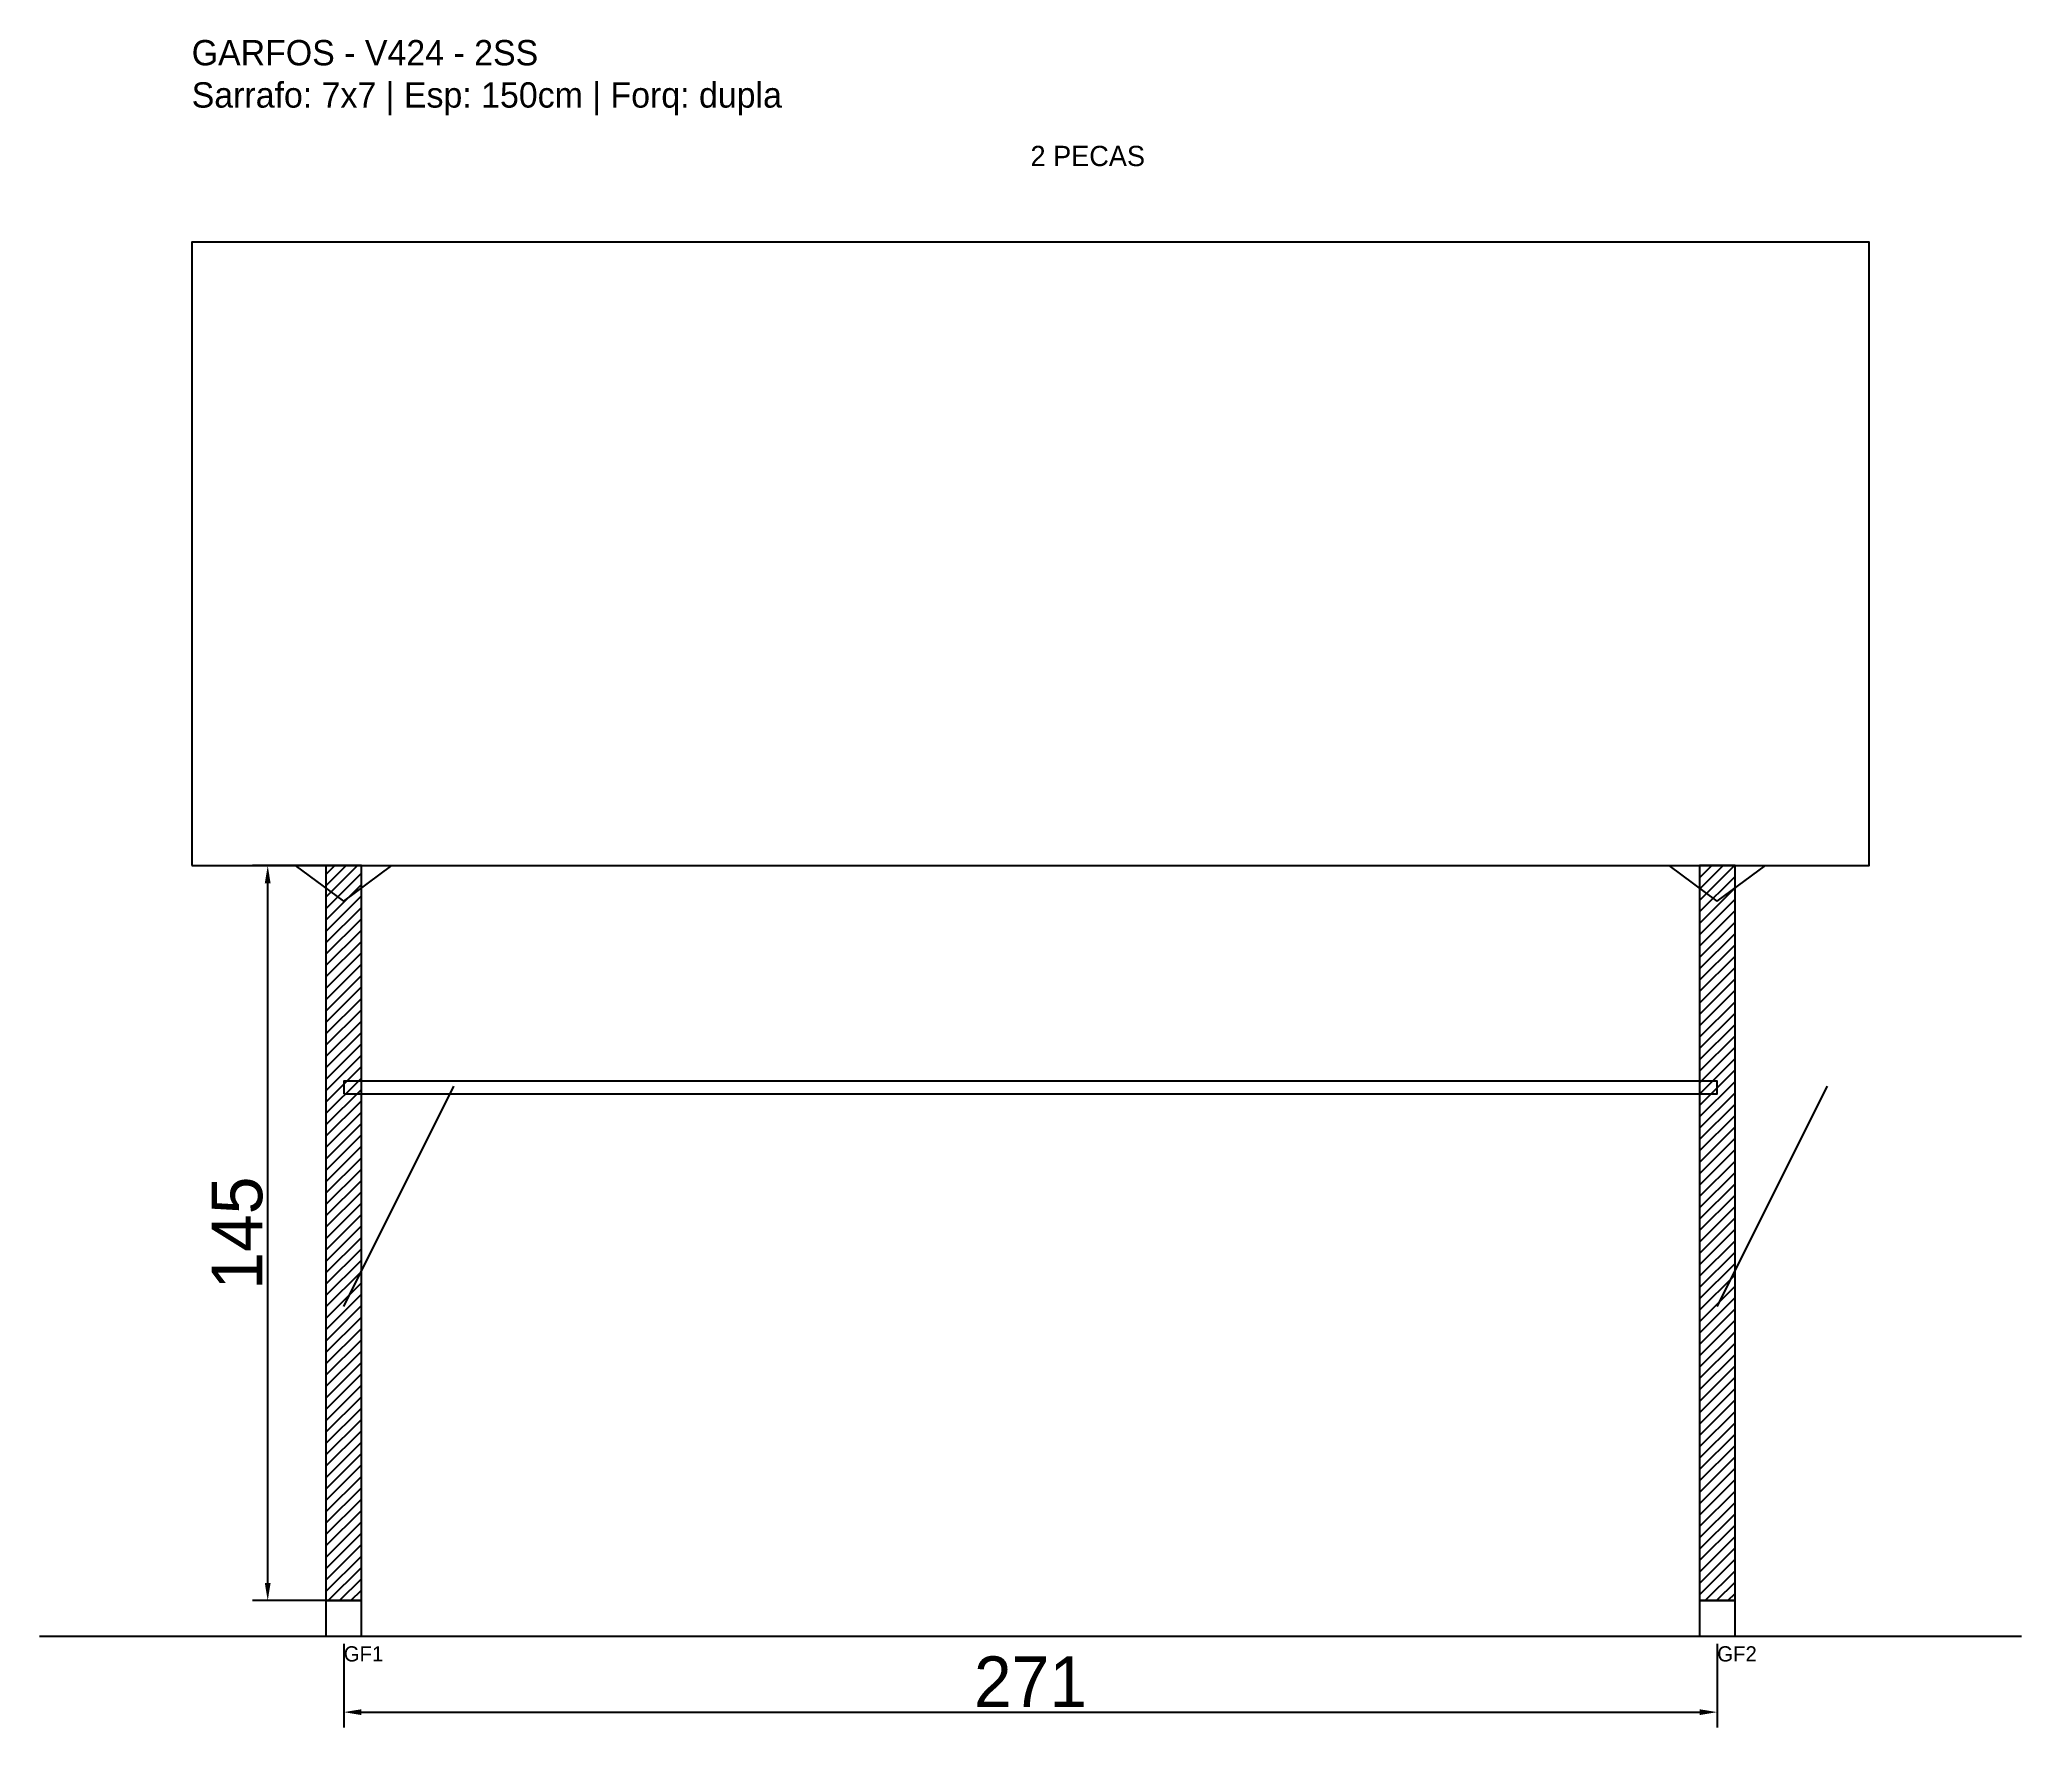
# Model space of a CAD drawing. Header units: metres. Extents: x -30 to 361, y -25 to 308.
import ezdxf

# ---------------------------------------------------------------- set-up
doc = ezdxf.new("R2010")
doc.units = ezdxf.units.M
for name, color, linetype in [('BARRA_ANCORAGEM', 1, 'Continuous'), ('COTA', 241, 'Continuous'), ('GARFOS OK', 3, 'Continuous'), ('NOME DA VIGA', 6, 'Continuous'), ('SARR_7x7', 40, 'Continuous'), ('TIRAS REESCORAMENTO', 252, 'Continuous'), ('VIGAS', 3, 'Continuous')]:
    doc.layers.add(name, color=color, linetype=linetype)
doc.dimstyles.new('EZ DXF', dxfattribs={"dimtxt": 10, "dimasz": 3.5, "dimexe": 3, "dimexo": 1.5, "dimgap": 1, "dimtad": 1, "dimdec": 1, "dimdsep": 46, "dimcen": 2.5, "dimazin": 3, "dimtfac": 1, "dimtmove": 0, "dimatfit": 3})

msp = doc.modelspace()

# ---------------------------------------------------------------- hatches: boundary and pattern name
at = {"layer": 'COTA'}
h = msp.add_hatch(dxfattribs=at)
h.set_pattern_fill('ANSI31', scale=0.5)
h.paths.add_polyline_path([(26.5, 0), (33.5, 0), (33.5, 145), (26.5, 145)])
h = msp.add_hatch(dxfattribs=at)
h.set_pattern_fill('ANSI31', scale=0.5)
h.paths.add_polyline_path([(297.5, 0), (304.5, 0), (304.5, 145), (297.5, 145)])

# ---------------------------------------------------------------- linework, layer by layer
at = {"layer": 'BARRA_ANCORAGEM'}
for p, q in [((30, 58), (51.75, 101.5)), ((301, 58), (322.75, 101.5))]:
    msp.add_line(p, q, dxfattribs=at)
at = {"layer": 'GARFOS OK'}
for p, q in [((30, 138), (20.5, 145)), ((20.5, 145), (39.5, 145)), ((30, 138), (39.5, 145)), ((301, 138), (291.5, 145)), ((291.5, 145), (310.5, 145)), ((301, 138), (310.5, 145))]:
    msp.add_line(p, q, dxfattribs=at)
at = {"layer": 'GARFOS OK', "linetype": 'CONTINUOUS'}
msp.add_line((-30, -7), (361, -7), dxfattribs=at)
at = {"layer": 'GARFOS OK'}
for points in [[(26.5, 0), (33.5, 0), (33.5, 145), (26.5, 145), (26.5, 0)], [(297.5, 0), (304.5, 0), (304.5, 145), (297.5, 145), (297.5, 0)]]:
    msp.add_lwpolyline(points, dxfattribs=at)
at = {"layer": 'SARR_7x7'}
for points in [[(26.5, -7), (33.5, -7), (33.5, 0), (26.5, 0), (26.5, -7)], [(297.5, -7), (304.5, -7), (304.5, 0), (297.5, 0), (297.5, -7)]]:
    msp.add_lwpolyline(points, dxfattribs=at)
at = {"layer": 'TIRAS REESCORAMENTO'}
msp.add_lwpolyline([(30, 100), (301, 100), (301, 102.5), (30, 102.5), (30, 100)], dxfattribs=at)
at = {"layer": 'VIGAS'}
msp.add_lwpolyline([(0, 145), (331, 145), (331, 268), (0, 268), (0, 145)], dxfattribs=at)

# ---------------------------------------------------------------- texts
at = {"layer": 'NOME DA VIGA'}
for s, height, p in [('2 PECAS', 4, (165.5, 283)), ('GF1', 3, (30, -12)), ('GF2', 3, (301, -12))]:
    msp.add_text(s, height=height, dxfattribs=at).set_placement(p)
at = {"layer": 'NOME DA VIGA', "insert": (0, 293), "char_height": 5, "attachment_point": 7}
msp.add_mtext('GARFOS - V424 - 2SS\\PSarrafo: 7x7 | Esp: 150cm | Forq: dupla', dxfattribs=at)

# ---------------------------------------------------------------- dimensions: what is measured, and where the dimension line sits
at = {"layer": 'COTA'}
msp.add_linear_dim(base=(15, 0), p1=(30, 0), p2=(30, 145), angle=90, dimstyle='EZ DXF', dxfattribs=at).render()
msp.add_linear_dim(base=(30, -22), p1=(30, -7), p2=(301, -7), dimstyle='EZ DXF', dxfattribs=at).render()

doc.saveas('drawing.dxf')
